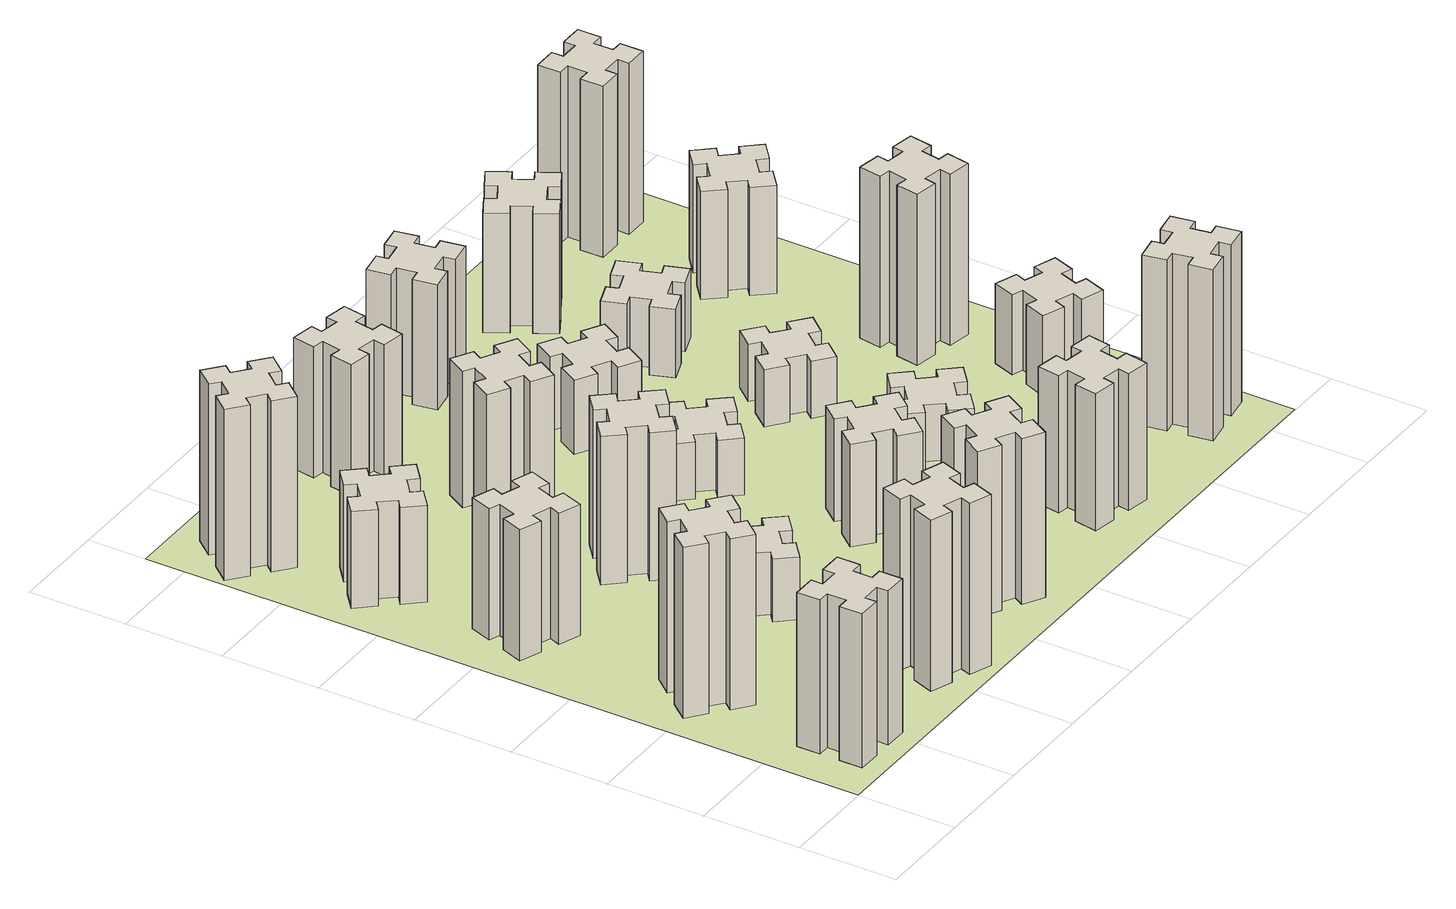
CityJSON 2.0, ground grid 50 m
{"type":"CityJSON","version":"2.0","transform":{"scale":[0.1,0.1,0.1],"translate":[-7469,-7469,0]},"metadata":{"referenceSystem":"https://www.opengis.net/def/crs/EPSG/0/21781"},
"CityObjects":{
"building1":{"type":"Building","attributes":{"class":"1000","function":"1000","usage":"1000","yearOfConstruction":2016,"roofType":"1000","measuredHeight":81,"storeysAboveGround":30,"storeysBelowGround":0},"geometry":[{"type":"Solid","lod":"1","boundaries":[[[[0,1,2,3,4,5,6,7,8,9,10,11,12,13,14,15,16,17,18,19]],[[17,16,20,21]],[[16,15,22,20]],[[15,14,23,22]],[[14,13,24,23]],[[13,12,25,24]],[[12,11,26,25]],[[11,10,27,26]],[[10,9,28,27]],[[9,8,29,28]],[[8,7,30,29]],[[7,6,31,30]],[[6,5,32,31]],[[5,4,33,32]],[[4,3,34,33]],[[3,2,35,34]],[[2,1,36,35]],[[1,0,37,36]],[[0,19,38,37]],[[19,18,39,38]],[[18,17,21,39]],[[24,25,26,27,28,29,30,31,32,33,34,35,36,37,38,39,21,20,22,23]]]]}]},
"building2":{"type":"Building","attributes":{"class":"1000","function":"1000","usage":"1000","yearOfConstruction":2016,"roofType":"1000","measuredHeight":90,"storeysAboveGround":30,"storeysBelowGround":0},"geometry":[{"type":"Solid","lod":"1","boundaries":[[[[40,41,42,43,44,45,46,47,48,49,50,51,52,53,54,55,56,57,58,59]],[[57,56,60,61]],[[56,55,62,60]],[[55,54,63,62]],[[54,53,64,63]],[[53,52,65,64]],[[52,51,66,65]],[[51,50,67,66]],[[50,49,68,67]],[[49,48,69,68]],[[48,47,70,69]],[[47,46,71,70]],[[46,45,72,71]],[[45,44,73,72]],[[44,43,74,73]],[[43,42,75,74]],[[42,41,76,75]],[[41,40,77,76]],[[40,59,78,77]],[[59,58,79,78]],[[58,57,61,79]],[[64,65,66,67,68,69,70,71,72,73,74,75,76,77,78,79,61,60,62,63]]]]}]},
"building3":{"type":"Building","attributes":{"class":"1000","function":"1000","usage":"1000","yearOfConstruction":2016,"roofType":"1000","measuredHeight":69,"storeysAboveGround":30,"storeysBelowGround":0},"geometry":[{"type":"Solid","lod":"1","boundaries":[[[[80,81,82,83,84,85,86,87,88,89,90,91,92,93,94,95,96,97,98,99]],[[97,96,100,101]],[[96,95,102,100]],[[95,94,103,102]],[[94,93,104,103]],[[93,92,105,104]],[[92,91,106,105]],[[91,90,107,106]],[[90,89,108,107]],[[89,88,109,108]],[[88,87,110,109]],[[87,86,111,110]],[[86,85,112,111]],[[85,84,113,112]],[[84,83,114,113]],[[83,82,115,114]],[[82,81,116,115]],[[81,80,117,116]],[[80,99,118,117]],[[99,98,119,118]],[[98,97,101,119]],[[104,105,106,107,108,109,110,111,112,113,114,115,116,117,118,119,101,100,102,103]]]]}]},
"building4":{"type":"Building","attributes":{"class":"1000","function":"1000","usage":"1000","yearOfConstruction":2016,"roofType":"1000","measuredHeight":51,"storeysAboveGround":30,"storeysBelowGround":0},"geometry":[{"type":"Solid","lod":"1","boundaries":[[[[120,121,122,123,124,125,126,127,128,129,130,131,132,133,134,135,136,137,138,139]],[[137,136,140,141]],[[136,135,142,140]],[[135,134,143,142]],[[134,133,144,143]],[[133,132,145,144]],[[132,131,146,145]],[[131,130,147,146]],[[130,129,148,147]],[[129,128,149,148]],[[128,127,150,149]],[[127,126,151,150]],[[126,125,152,151]],[[125,124,153,152]],[[124,123,154,153]],[[123,122,155,154]],[[122,121,156,155]],[[121,120,157,156]],[[120,139,158,157]],[[139,138,159,158]],[[138,137,141,159]],[[144,145,146,147,148,149,150,151,152,153,154,155,156,157,158,159,141,140,142,143]]]]}]},
"building5":{"type":"Building","attributes":{"class":"1000","function":"1000","usage":"1000","yearOfConstruction":2016,"roofType":"1000","measuredHeight":90,"storeysAboveGround":30,"storeysBelowGround":0},"geometry":[{"type":"Solid","lod":"1","boundaries":[[[[160,161,162,163,164,165,166,167,168,169,170,171,172,173,174,175,176,177,178,179]],[[177,176,180,181]],[[176,175,182,180]],[[175,174,183,182]],[[174,173,184,183]],[[173,172,185,184]],[[172,171,186,185]],[[171,170,187,186]],[[170,169,188,187]],[[169,168,189,188]],[[168,167,190,189]],[[167,166,191,190]],[[166,165,192,191]],[[165,164,193,192]],[[164,163,194,193]],[[163,162,195,194]],[[162,161,196,195]],[[161,160,197,196]],[[160,179,198,197]],[[179,178,199,198]],[[178,177,181,199]],[[184,185,186,187,188,189,190,191,192,193,194,195,196,197,198,199,181,180,182,183]]]]}]},
"building6":{"type":"Building","attributes":{"class":"1000","function":"1000","usage":"1000","yearOfConstruction":2016,"roofType":"1000","measuredHeight":90,"storeysAboveGround":30,"storeysBelowGround":0},"geometry":[{"type":"Solid","lod":"1","boundaries":[[[[200,201,202,203,204,205,206,207,208,209,210,211,212,213,214,215,216,217,218,219]],[[217,216,220,221]],[[216,215,222,220]],[[215,214,223,222]],[[214,213,224,223]],[[213,212,225,224]],[[212,211,226,225]],[[211,210,227,226]],[[210,209,228,227]],[[209,208,229,228]],[[208,207,230,229]],[[207,206,231,230]],[[206,205,232,231]],[[205,204,233,232]],[[204,203,234,233]],[[203,202,235,234]],[[202,201,236,235]],[[201,200,237,236]],[[200,219,238,237]],[[219,218,239,238]],[[218,217,221,239]],[[224,225,226,227,228,229,230,231,232,233,234,235,236,237,238,239,221,220,222,223]]]]}]},
"building7":{"type":"Building","attributes":{"class":"1000","function":"1000","usage":"1000","yearOfConstruction":2016,"roofType":"1000","measuredHeight":33,"storeysAboveGround":30,"storeysBelowGround":0},"geometry":[{"type":"Solid","lod":"1","boundaries":[[[[240,241,242,243,244,245,246,247,248,249,250,251,252,253,254,255,256,257,258,259]],[[257,256,260,261]],[[256,255,262,260]],[[255,254,263,262]],[[254,253,264,263]],[[253,252,265,264]],[[252,251,266,265]],[[251,250,267,266]],[[250,249,268,267]],[[249,248,269,268]],[[248,247,270,269]],[[247,246,271,270]],[[246,245,272,271]],[[245,244,273,272]],[[244,243,274,273]],[[243,242,275,274]],[[242,241,276,275]],[[241,240,277,276]],[[240,259,278,277]],[[259,258,279,278]],[[258,257,261,279]],[[264,265,266,267,268,269,270,271,272,273,274,275,276,277,278,279,261,260,262,263]]]]}]},
"building8":{"type":"Building","attributes":{"class":"1000","function":"1000","usage":"1000","yearOfConstruction":2016,"roofType":"1000","measuredHeight":78,"storeysAboveGround":30,"storeysBelowGround":0},"geometry":[{"type":"Solid","lod":"1","boundaries":[[[[280,281,282,283,284,285,286,287,288,289,290,291,292,293,294,295,296,297,298,299]],[[297,296,300,301]],[[296,295,302,300]],[[295,294,303,302]],[[294,293,304,303]],[[293,292,305,304]],[[292,291,306,305]],[[291,290,307,306]],[[290,289,308,307]],[[289,288,309,308]],[[288,287,310,309]],[[287,286,311,310]],[[286,285,312,311]],[[285,284,313,312]],[[284,283,314,313]],[[283,282,315,314]],[[282,281,316,315]],[[281,280,317,316]],[[280,299,318,317]],[[299,298,319,318]],[[298,297,301,319]],[[304,305,306,307,308,309,310,311,312,313,314,315,316,317,318,319,301,300,302,303]]]]}]},
"building9":{"type":"Building","attributes":{"class":"1000","function":"1000","usage":"1000","yearOfConstruction":2016,"roofType":"1000","measuredHeight":87,"storeysAboveGround":30,"storeysBelowGround":0},"geometry":[{"type":"Solid","lod":"1","boundaries":[[[[320,321,322,323,324,325,326,327,328,329,330,331,332,333,334,335,336,337,338,339]],[[337,336,340,341]],[[336,335,342,340]],[[335,334,343,342]],[[334,333,344,343]],[[333,332,345,344]],[[332,331,346,345]],[[331,330,347,346]],[[330,329,348,347]],[[329,328,349,348]],[[328,327,350,349]],[[327,326,351,350]],[[326,325,352,351]],[[325,324,353,352]],[[324,323,354,353]],[[323,322,355,354]],[[322,321,356,355]],[[321,320,357,356]],[[320,339,358,357]],[[339,338,359,358]],[[338,337,341,359]],[[344,345,346,347,348,349,350,351,352,353,354,355,356,357,358,359,341,340,342,343]]]]}]},
"building10":{"type":"Building","attributes":{"class":"1000","function":"1000","usage":"1000","yearOfConstruction":2016,"roofType":"1000","measuredHeight":72,"storeysAboveGround":30,"storeysBelowGround":0},"geometry":[{"type":"Solid","lod":"1","boundaries":[[[[360,361,362,363,364,365,366,367,368,369,370,371,372,373,374,375,376,377,378,379]],[[377,376,380,381]],[[376,375,382,380]],[[375,374,383,382]],[[374,373,384,383]],[[373,372,385,384]],[[372,371,386,385]],[[371,370,387,386]],[[370,369,388,387]],[[369,368,389,388]],[[368,367,390,389]],[[367,366,391,390]],[[366,365,392,391]],[[365,364,393,392]],[[364,363,394,393]],[[363,362,395,394]],[[362,361,396,395]],[[361,360,397,396]],[[360,379,398,397]],[[379,378,399,398]],[[378,377,381,399]],[[384,385,386,387,388,389,390,391,392,393,394,395,396,397,398,399,381,380,382,383]]]]}]},
"building11":{"type":"Building","attributes":{"class":"1000","function":"1000","usage":"1000","yearOfConstruction":2016,"roofType":"1000","measuredHeight":69,"storeysAboveGround":30,"storeysBelowGround":0},"geometry":[{"type":"Solid","lod":"1","boundaries":[[[[400,401,402,403,404,405,406,407,408,409,410,411,412,413,414,415,416,417,418,419]],[[417,416,420,421]],[[416,415,422,420]],[[415,414,423,422]],[[414,413,424,423]],[[413,412,425,424]],[[412,411,426,425]],[[411,410,427,426]],[[410,409,428,427]],[[409,408,429,428]],[[408,407,430,429]],[[407,406,431,430]],[[406,405,432,431]],[[405,404,433,432]],[[404,403,434,433]],[[403,402,435,434]],[[402,401,436,435]],[[401,400,437,436]],[[400,419,438,437]],[[419,418,439,438]],[[418,417,421,439]],[[424,425,426,427,428,429,430,431,432,433,434,435,436,437,438,439,421,420,422,423]]]]}]},
"building12":{"type":"Building","attributes":{"class":"1000","function":"1000","usage":"1000","yearOfConstruction":2016,"roofType":"1000","measuredHeight":54,"storeysAboveGround":30,"storeysBelowGround":0},"geometry":[{"type":"Solid","lod":"1","boundaries":[[[[440,441,442,443,444,445,446,447,448,449,450,451,452,453,454,455,456,457,458,459]],[[457,456,460,461]],[[456,455,462,460]],[[455,454,463,462]],[[454,453,464,463]],[[453,452,465,464]],[[452,451,466,465]],[[451,450,467,466]],[[450,449,468,467]],[[449,448,469,468]],[[448,447,470,469]],[[447,446,471,470]],[[446,445,472,471]],[[445,444,473,472]],[[444,443,474,473]],[[443,442,475,474]],[[442,441,476,475]],[[441,440,477,476]],[[440,459,478,477]],[[459,458,479,478]],[[458,457,461,479]],[[464,465,466,467,468,469,470,471,472,473,474,475,476,477,478,479,461,460,462,463]]]]}]},
"building13":{"type":"Building","attributes":{"class":"1000","function":"1000","usage":"1000","yearOfConstruction":2016,"roofType":"1000","measuredHeight":30,"storeysAboveGround":30,"storeysBelowGround":0},"geometry":[{"type":"Solid","lod":"1","boundaries":[[[[480,481,482,483,484,485,486,487,488,489,490,491,492,493,494,495,496,497,498,499]],[[497,496,500,501]],[[496,495,502,500]],[[495,494,503,502]],[[494,493,504,503]],[[493,492,505,504]],[[492,491,506,505]],[[491,490,507,506]],[[490,489,508,507]],[[489,488,509,508]],[[488,487,510,509]],[[487,486,511,510]],[[486,485,512,511]],[[485,484,513,512]],[[484,483,514,513]],[[483,482,515,514]],[[482,481,516,515]],[[481,480,517,516]],[[480,499,518,517]],[[499,498,519,518]],[[498,497,501,519]],[[504,505,506,507,508,509,510,511,512,513,514,515,516,517,518,519,501,500,502,503]]]]}]},
"building14":{"type":"Building","attributes":{"class":"1000","function":"1000","usage":"1000","yearOfConstruction":2016,"roofType":"1000","measuredHeight":72,"storeysAboveGround":30,"storeysBelowGround":0},"geometry":[{"type":"Solid","lod":"1","boundaries":[[[[520,521,522,523,524,525,526,527,528,529,530,531,532,533,534,535,536,537,538,539]],[[537,536,540,541]],[[536,535,542,540]],[[535,534,543,542]],[[534,533,544,543]],[[533,532,545,544]],[[532,531,546,545]],[[531,530,547,546]],[[530,529,548,547]],[[529,528,549,548]],[[528,527,550,549]],[[527,526,551,550]],[[526,525,552,551]],[[525,524,553,552]],[[524,523,554,553]],[[523,522,555,554]],[[522,521,556,555]],[[521,520,557,556]],[[520,539,558,557]],[[539,538,559,558]],[[538,537,541,559]],[[544,545,546,547,548,549,550,551,552,553,554,555,556,557,558,559,541,540,542,543]]]]}]},
"building15":{"type":"Building","attributes":{"class":"1000","function":"1000","usage":"1000","yearOfConstruction":2016,"roofType":"1000","measuredHeight":39,"storeysAboveGround":30,"storeysBelowGround":0},"geometry":[{"type":"Solid","lod":"1","boundaries":[[[[560,561,562,563,564,565,566,567,568,569,570,571,572,573,574,575,576,577,578,579]],[[577,576,580,581]],[[576,575,582,580]],[[575,574,583,582]],[[574,573,584,583]],[[573,572,585,584]],[[572,571,586,585]],[[571,570,587,586]],[[570,569,588,587]],[[569,568,589,588]],[[568,567,590,589]],[[567,566,591,590]],[[566,565,592,591]],[[565,564,593,592]],[[564,563,594,593]],[[563,562,595,594]],[[562,561,596,595]],[[561,560,597,596]],[[560,579,598,597]],[[579,578,599,598]],[[578,577,581,599]],[[584,585,586,587,588,589,590,591,592,593,594,595,596,597,598,599,581,580,582,583]]]]}]},
"building16":{"type":"Building","attributes":{"class":"1000","function":"1000","usage":"1000","yearOfConstruction":2016,"roofType":"1000","measuredHeight":66,"storeysAboveGround":30,"storeysBelowGround":0},"geometry":[{"type":"Solid","lod":"1","boundaries":[[[[600,601,602,603,604,605,606,607,608,609,610,611,612,613,614,615,616,617,618,619]],[[617,616,620,621]],[[616,615,622,620]],[[615,614,623,622]],[[614,613,624,623]],[[613,612,625,624]],[[612,611,626,625]],[[611,610,627,626]],[[610,609,628,627]],[[609,608,629,628]],[[608,607,630,629]],[[607,606,631,630]],[[606,605,632,631]],[[605,604,633,632]],[[604,603,634,633]],[[603,602,635,634]],[[602,601,636,635]],[[601,600,637,636]],[[600,619,638,637]],[[619,618,639,638]],[[618,617,621,639]],[[624,625,626,627,628,629,630,631,632,633,634,635,636,637,638,639,621,620,622,623]]]]}]},
"building17":{"type":"Building","attributes":{"class":"1000","function":"1000","usage":"1000","yearOfConstruction":2016,"roofType":"1000","measuredHeight":30,"storeysAboveGround":30,"storeysBelowGround":0},"geometry":[{"type":"Solid","lod":"1","boundaries":[[[[640,641,642,643,644,645,646,647,648,649,650,651,652,653,654,655,656,657,658,659]],[[657,656,660,661]],[[656,655,662,660]],[[655,654,663,662]],[[654,653,664,663]],[[653,652,665,664]],[[652,651,666,665]],[[651,650,667,666]],[[650,649,668,667]],[[649,648,669,668]],[[648,647,670,669]],[[647,646,671,670]],[[646,645,672,671]],[[645,644,673,672]],[[644,643,674,673]],[[643,642,675,674]],[[642,641,676,675]],[[641,640,677,676]],[[640,659,678,677]],[[659,658,679,678]],[[658,657,661,679]],[[664,665,666,667,668,669,670,671,672,673,674,675,676,677,678,679,661,660,662,663]]]]}]},
"building18":{"type":"Building","attributes":{"class":"1000","function":"1000","usage":"1000","yearOfConstruction":2016,"roofType":"1000","measuredHeight":30,"storeysAboveGround":30,"storeysBelowGround":0},"geometry":[{"type":"Solid","lod":"1","boundaries":[[[[680,681,682,683,684,685,686,687,688,689,690,691,692,693,694,695,696,697,698,699]],[[697,696,700,701]],[[696,695,702,700]],[[695,694,703,702]],[[694,693,704,703]],[[693,692,705,704]],[[692,691,706,705]],[[691,690,707,706]],[[690,689,708,707]],[[689,688,709,708]],[[688,687,710,709]],[[687,686,711,710]],[[686,685,712,711]],[[685,684,713,712]],[[684,683,714,713]],[[683,682,715,714]],[[682,681,716,715]],[[681,680,717,716]],[[680,699,718,717]],[[699,698,719,718]],[[698,697,701,719]],[[704,705,706,707,708,709,710,711,712,713,714,715,716,717,718,719,701,700,702,703]]]]}]},
"building19":{"type":"Building","attributes":{"class":"1000","function":"1000","usage":"1000","yearOfConstruction":2016,"roofType":"1000","measuredHeight":36,"storeysAboveGround":30,"storeysBelowGround":0},"geometry":[{"type":"Solid","lod":"1","boundaries":[[[[720,721,722,723,724,725,726,727,728,729,730,731,732,733,734,735,736,737,738,739]],[[737,736,740,741]],[[736,735,742,740]],[[735,734,743,742]],[[734,733,744,743]],[[733,732,745,744]],[[732,731,746,745]],[[731,730,747,746]],[[730,729,748,747]],[[729,728,749,748]],[[728,727,750,749]],[[727,726,751,750]],[[726,725,752,751]],[[725,724,753,752]],[[724,723,754,753]],[[723,722,755,754]],[[722,721,756,755]],[[721,720,757,756]],[[720,739,758,757]],[[739,738,759,758]],[[738,737,741,759]],[[744,745,746,747,748,749,750,751,752,753,754,755,756,757,758,759,741,740,742,743]]]]}]},
"building20":{"type":"Building","attributes":{"class":"1000","function":"1000","usage":"1000","yearOfConstruction":2016,"roofType":"1000","measuredHeight":90,"storeysAboveGround":30,"storeysBelowGround":0},"geometry":[{"type":"Solid","lod":"1","boundaries":[[[[760,761,762,763,764,765,766,767,768,769,770,771,772,773,774,775,776,777,778,779]],[[777,776,780,781]],[[776,775,782,780]],[[775,774,783,782]],[[774,773,784,783]],[[773,772,785,784]],[[772,771,786,785]],[[771,770,787,786]],[[770,769,788,787]],[[769,768,789,788]],[[768,767,790,789]],[[767,766,791,790]],[[766,765,792,791]],[[765,764,793,792]],[[764,763,794,793]],[[763,762,795,794]],[[762,761,796,795]],[[761,760,797,796]],[[760,779,798,797]],[[779,778,799,798]],[[778,777,781,799]],[[784,785,786,787,788,789,790,791,792,793,794,795,796,797,798,799,781,780,782,783]]]]}]},
"building21":{"type":"Building","attributes":{"class":"1000","function":"1000","usage":"1000","yearOfConstruction":2016,"roofType":"1000","measuredHeight":63,"storeysAboveGround":30,"storeysBelowGround":0},"geometry":[{"type":"Solid","lod":"1","boundaries":[[[[800,801,802,803,804,805,806,807,808,809,810,811,812,813,814,815,816,817,818,819]],[[817,816,820,821]],[[816,815,822,820]],[[815,814,823,822]],[[814,813,824,823]],[[813,812,825,824]],[[812,811,826,825]],[[811,810,827,826]],[[810,809,828,827]],[[809,808,829,828]],[[808,807,830,829]],[[807,806,831,830]],[[806,805,832,831]],[[805,804,833,832]],[[804,803,834,833]],[[803,802,835,834]],[[802,801,836,835]],[[801,800,837,836]],[[800,819,838,837]],[[819,818,839,838]],[[818,817,821,839]],[[824,825,826,827,828,829,830,831,832,833,834,835,836,837,838,839,821,820,822,823]]]]}]},
"building22":{"type":"Building","attributes":{"class":"1000","function":"1000","usage":"1000","yearOfConstruction":2016,"roofType":"1000","measuredHeight":42,"storeysAboveGround":30,"storeysBelowGround":0},"geometry":[{"type":"Solid","lod":"1","boundaries":[[[[840,841,842,843,844,845,846,847,848,849,850,851,852,853,854,855,856,857,858,859]],[[857,856,860,861]],[[856,855,862,860]],[[855,854,863,862]],[[854,853,864,863]],[[853,852,865,864]],[[852,851,866,865]],[[851,850,867,866]],[[850,849,868,867]],[[849,848,869,868]],[[848,847,870,869]],[[847,846,871,870]],[[846,845,872,871]],[[845,844,873,872]],[[844,843,874,873]],[[843,842,875,874]],[[842,841,876,875]],[[841,840,877,876]],[[840,859,878,877]],[[859,858,879,878]],[[858,857,861,879]],[[864,865,866,867,868,869,870,871,872,873,874,875,876,877,878,879,861,860,862,863]]]]}]},
"building23":{"type":"Building","attributes":{"class":"1000","function":"1000","usage":"1000","yearOfConstruction":2016,"roofType":"1000","measuredHeight":90,"storeysAboveGround":30,"storeysBelowGround":0},"geometry":[{"type":"Solid","lod":"1","boundaries":[[[[880,881,882,883,884,885,886,887,888,889,890,891,892,893,894,895,896,897,898,899]],[[897,896,900,901]],[[896,895,902,900]],[[895,894,903,902]],[[894,893,904,903]],[[893,892,905,904]],[[892,891,906,905]],[[891,890,907,906]],[[890,889,908,907]],[[889,888,909,908]],[[888,887,910,909]],[[887,886,911,910]],[[886,885,912,911]],[[885,884,913,912]],[[884,883,914,913]],[[883,882,915,914]],[[882,881,916,915]],[[881,880,917,916]],[[880,899,918,917]],[[899,898,919,918]],[[898,897,901,919]],[[904,905,906,907,908,909,910,911,912,913,914,915,916,917,918,919,901,900,902,903]]]]}]},
"building24":{"type":"Building","attributes":{"class":"1000","function":"1000","usage":"1000","yearOfConstruction":2016,"roofType":"1000","measuredHeight":57,"storeysAboveGround":30,"storeysBelowGround":0},"geometry":[{"type":"Solid","lod":"1","boundaries":[[[[920,921,922,923,924,925,926,927,928,929,930,931,932,933,934,935,936,937,938,939]],[[937,936,940,941]],[[936,935,942,940]],[[935,934,943,942]],[[934,933,944,943]],[[933,932,945,944]],[[932,931,946,945]],[[931,930,947,946]],[[930,929,948,947]],[[929,928,949,948]],[[928,927,950,949]],[[927,926,951,950]],[[926,925,952,951]],[[925,924,953,952]],[[924,923,954,953]],[[923,922,955,954]],[[922,921,956,955]],[[921,920,957,956]],[[920,939,958,957]],[[939,938,959,958]],[[938,937,941,959]],[[944,945,946,947,948,949,950,951,952,953,954,955,956,957,958,959,941,940,942,943]]]]}]},
"building25":{"type":"Building","attributes":{"class":"1000","function":"1000","usage":"1000","yearOfConstruction":2016,"roofType":"1000","measuredHeight":90,"storeysAboveGround":30,"storeysBelowGround":0},"geometry":[{"type":"Solid","lod":"1","boundaries":[[[[960,961,962,963,964,965,966,967,968,969,970,971,972,973,974,975,976,977,978,979]],[[977,976,980,981]],[[976,975,982,980]],[[975,974,983,982]],[[974,973,984,983]],[[973,972,985,984]],[[972,971,986,985]],[[971,970,987,986]],[[970,969,988,987]],[[969,968,989,988]],[[968,967,990,989]],[[967,966,991,990]],[[966,965,992,991]],[[965,964,993,992]],[[964,963,994,993]],[[963,962,995,994]],[[962,961,996,995]],[[961,960,997,996]],[[960,979,998,997]],[[979,978,999,998]],[[978,977,981,999]],[[984,985,986,987,988,989,990,991,992,993,994,995,996,997,998,999,981,980,982,983]]]]}]},
"landuse1":{"type":"LandUse","attributes":{"name":"plot1","function":"1010"},"geometry":[{"type":"MultiSurface","lod":"1","boundaries":[[[1000,1001,1002,1003]]]}]}
},
"vertices":[
[265,325,0],[265,225,0],[205,225,0],[205,105,0],[325,105,0],[325,165,0],[425,165,0],[425,105,0],[545,105,0],[545,225,0],[485,225,0],[485,325,0],[545,325,0],[545,445,0],[425,445,0],[425,385,0],[325,385,0],[325,445,0],[205,445,0],[205,325,0],[325,385,810],[325,445,810],[425,385,810],[425,445,810],[545,445,810],[545,325,810],[485,325,810],[485,225,810],[545,225,810],[545,105,810],[425,105,810],[425,165,810],[325,165,810],[325,105,810],[205,105,810],[205,225,810],[265,225,810],[265,325,810],[205,325,810],[205,445,810],
[484,1067,0],[408,1132,0],[446,1178,0],[354,1255,0],[277,1163,0],[323,1124,0],[259,1048,0],[213,1086,0],[136,994,0],[228,917,0],[266,963,0],[343,899,0],[304,853,0],[396,776,0],[473,868,0],[427,906,0],[492,983,0],[538,944,0],[615,1036,0],[523,1113,0],[492,983,900],[538,944,900],[427,906,900],[473,868,900],[396,776,900],[304,853,900],[343,899,900],[266,963,900],[228,917,900],[136,994,900],[213,1086,900],[259,1048,900],[323,1124,900],[277,1163,900],[354,1255,900],[446,1178,900],[408,1132,900],[484,1067,900],[523,1113,900],[615,1036,900],
[291,1869,0],[385,1835,0],[364,1779,0],[477,1737,0],[518,1850,0],[462,1871,0],[496,1965,0],[552,1944,0],[593,2057,0],[480,2098,0],[460,2042,0],[366,2076,0],[387,2132,0],[274,2173,0],[233,2060,0],[289,2040,0],[255,1946,0],[199,1967,0],[157,1854,0],[270,1813,0],[255,1946,690],[199,1967,690],[289,2040,690],[233,2060,690],[274,2173,690],[387,2132,690],[366,2076,690],[460,2042,690],[480,2098,690],[593,2057,690],[552,1944,690],[496,1965,690],[462,1871,690],[518,1850,690],[477,1737,690],[364,1779,690],[385,1835,690],[291,1869,690],[270,1813,690],[157,1854,690],
[492,2728,0],[427,2804,0],[473,2843,0],[396,2935,0],[304,2858,0],[343,2812,0],[266,2747,0],[228,2793,0],[136,2716,0],[213,2624,0],[259,2663,0],[323,2586,0],[277,2548,0],[354,2456,0],[446,2533,0],[408,2579,0],[484,2643,0],[523,2597,0],[615,2674,0],[538,2766,0],[484,2643,510],[523,2597,510],[408,2579,510],[446,2533,510],[354,2456,510],[277,2548,510],[323,2586,510],[259,2663,510],[213,2624,510],[136,2716,510],[228,2793,510],[266,2747,510],[343,2812,510],[304,2858,510],[396,2935,510],[473,2843,510],[427,2804,510],[492,2728,510],[538,2766,510],[615,2674,510],
[1029,360,0],[995,266,0],[939,287,0],[897,174,0],[1010,133,0],[1031,189,0],[1125,155,0],[1104,99,0],[1217,57,0],[1258,170,0],[1202,191,0],[1236,285,0],[1292,264,0],[1333,377,0],[1220,418,0],[1200,362,0],[1106,396,0],[1127,452,0],[1014,493,0],[973,380,0],[1106,396,900],[1127,452,900],[1200,362,900],[1220,418,900],[1333,377,900],[1292,264,900],[1236,285,900],[1202,191,900],[1258,170,900],[1217,57,900],[1104,99,900],[1125,155,900],[1031,189,900],[1010,133,900],[897,174,900],[939,287,900],[995,266,900],[1029,360,900],[973,380,900],[1014,493,900],
[384,3387,0],[308,3452,0],[346,3498,0],[254,3575,0],[177,3483,0],[223,3444,0],[159,3368,0],[113,3406,0],[36,3314,0],[128,3237,0],[166,3283,0],[243,3219,0],[204,3173,0],[296,3096,0],[373,3188,0],[327,3226,0],[392,3303,0],[438,3264,0],[515,3356,0],[423,3433,0],[392,3303,900],[438,3264,900],[327,3226,900],[373,3188,900],[296,3096,900],[204,3173,900],[243,3219,900],[166,3283,900],[128,3237,900],[36,3314,900],[113,3406,900],[159,3368,900],[223,3444,900],[177,3483,900],[254,3575,900],[346,3498,900],[308,3452,900],[384,3387,900],[423,3433,900],[515,3356,900],
[1083,1332,0],[1006,1267,0],[968,1313,0],[876,1236,0],[953,1144,0],[999,1183,0],[1063,1106,0],[1017,1068,0],[1094,976,0],[1186,1053,0],[1148,1099,0],[1224,1163,0],[1263,1117,0],[1355,1194,0],[1278,1286,0],[1232,1248,0],[1167,1324,0],[1213,1363,0],[1136,1455,0],[1044,1378,0],[1167,1324,330],[1213,1363,330],[1232,1248,330],[1278,1286,330],[1355,1194,330],[1263,1117,330],[1224,1163,330],[1148,1099,330],[1186,1053,330],[1094,976,330],[1017,1068,330],[1063,1106,330],[999,1183,330],[953,1144,330],[876,1236,330],[968,1313,330],[1006,1267,330],[1083,1332,330],[1044,1378,330],[1136,1455,330],
[1083,1972,0],[1006,1907,0],[968,1953,0],[876,1876,0],[953,1784,0],[999,1823,0],[1063,1746,0],[1017,1708,0],[1094,1616,0],[1186,1693,0],[1148,1739,0],[1224,1803,0],[1263,1757,0],[1355,1834,0],[1278,1926,0],[1232,1888,0],[1167,1964,0],[1213,2003,0],[1136,2095,0],[1044,2018,0],[1167,1964,780],[1213,2003,780],[1232,1888,780],[1278,1926,780],[1355,1834,780],[1263,1757,780],[1224,1803,780],[1148,1739,780],[1186,1693,780],[1094,1616,780],[1017,1708,780],[1063,1746,780],[999,1823,780],[953,1784,780],[876,1876,780],[968,1953,780],[1006,1907,780],[1083,1972,780],[1044,2018,780],[1136,2095,780],
[1657,305,0],[1744,255,0],[1714,203,0],[1818,143,0],[1878,247,0],[1826,277,0],[1876,364,0],[1928,334,0],[1988,438,0],[1884,498,0],[1854,446,0],[1767,496,0],[1797,548,0],[1693,608,0],[1633,504,0],[1685,474,0],[1635,387,0],[1583,417,0],[1523,313,0],[1627,253,0],[1635,387,870],[1583,417,870],[1685,474,870],[1633,504,870],[1693,608,870],[1797,548,870],[1767,496,870],[1854,446,870],[1884,498,870],[1988,438,870],[1928,334,870],[1876,364,870],[1826,277,870],[1878,247,870],[1818,143,870],[1714,203,870],[1744,255,870],[1657,305,870],[1627,253,870],[1523,313,870],
[1314,2666,0],[1227,2716,0],[1257,2768,0],[1153,2828,0],[1093,2724,0],[1145,2694,0],[1095,2607,0],[1043,2637,0],[983,2533,0],[1087,2473,0],[1117,2525,0],[1204,2475,0],[1174,2423,0],[1278,2363,0],[1338,2467,0],[1286,2497,0],[1336,2584,0],[1388,2554,0],[1448,2658,0],[1344,2718,0],[1336,2584,720],[1388,2554,720],[1286,2497,720],[1338,2467,720],[1278,2363,720],[1174,2423,720],[1204,2475,720],[1117,2525,720],[1087,2473,720],[983,2533,720],[1043,2637,720],[1095,2607,720],[1145,2694,720],[1093,2724,720],[1153,2828,720],[1257,2768,720],[1227,2716,720],[1314,2666,720],[1344,2718,720],[1448,2658,720],
[1016,3404,0],[998,3305,0],[939,3316,0],[918,3197,0],[1037,3177,0],[1047,3236,0],[1145,3218,0],[1135,3159,0],[1253,3138,0],[1274,3257,0],[1215,3267,0],[1232,3365,0],[1291,3355,0],[1312,3473,0],[1194,3494,0],[1184,3435,0],[1085,3452,0],[1096,3511,0],[977,3532,0],[957,3414,0],[1085,3452,690],[1096,3511,690],[1184,3435,690],[1194,3494,690],[1312,3473,690],[1291,3355,690],[1232,3365,690],[1215,3267,690],[1274,3257,690],[1253,3138,690],[1135,3159,690],[1145,3218,690],[1047,3236,690],[1037,3177,690],[918,3197,690],[939,3316,690],[998,3305,690],[1016,3404,690],[957,3414,690],[977,3532,690],
[1846,1063,0],[1923,999,0],[1884,953,0],[1976,876,0],[2053,968,0],[2007,1006,0],[2072,1083,0],[2118,1044,0],[2195,1136,0],[2103,1213,0],[2064,1167,0],[1988,1232,0],[2026,1278,0],[1934,1355,0],[1857,1263,0],[1903,1224,0],[1839,1148,0],[1793,1186,0],[1716,1094,0],[1808,1017,0],[1839,1148,540],[1793,1186,540],[1903,1224,540],[1857,1263,540],[1934,1355,540],[2026,1278,540],[1988,1232,540],[2064,1167,540],[2103,1213,540],[2195,1136,540],[2118,1044,540],[2072,1083,540],[2007,1006,540],[2053,968,540],[1976,876,540],[1884,953,540],[1923,999,540],[1846,1063,540],[1808,1017,540],[1716,1094,540],
[1972,1988,0],[1907,2064,0],[1953,2103,0],[1876,2195,0],[1784,2118,0],[1823,2072,0],[1746,2007,0],[1708,2053,0],[1616,1976,0],[1693,1884,0],[1739,1923,0],[1803,1846,0],[1757,1808,0],[1834,1716,0],[1926,1793,0],[1888,1839,0],[1964,1903,0],[2003,1857,0],[2095,1934,0],[2018,2026,0],[1964,1903,300],[2003,1857,300],[1888,1839,300],[1926,1793,300],[1834,1716,300],[1757,1808,300],[1803,1846,300],[1739,1923,300],[1693,1884,300],[1616,1976,300],[1708,2053,300],[1746,2007,300],[1823,2072,300],[1784,2118,300],[1876,2195,300],[1953,2103,300],[1907,2064,300],[1972,1988,300],[2018,2026,300],[2095,1934,300],
[2496,444,0],[2478,345,0],[2419,356,0],[2398,237,0],[2517,217,0],[2527,276,0],[2625,258,0],[2615,199,0],[2733,178,0],[2754,297,0],[2695,307,0],[2712,405,0],[2771,395,0],[2792,513,0],[2674,534,0],[2664,475,0],[2565,492,0],[2576,551,0],[2457,572,0],[2437,454,0],[2565,492,720],[2576,551,720],[2664,475,720],[2674,534,720],[2792,513,720],[2771,395,720],[2712,405,720],[2695,307,720],[2754,297,720],[2733,178,720],[2615,199,720],[2625,258,720],[2527,276,720],[2517,217,720],[2398,237,720],[2419,356,720],[2478,345,720],[2496,444,720],[2437,454,720],[2457,572,720],
[2026,2497,0],[2076,2584,0],[2128,2554,0],[2188,2658,0],[2084,2718,0],[2054,2666,0],[1967,2716,0],[1997,2768,0],[1893,2828,0],[1833,2724,0],[1885,2694,0],[1835,2607,0],[1783,2637,0],[1723,2533,0],[1827,2473,0],[1857,2525,0],[1944,2475,0],[1914,2423,0],[2018,2363,0],[2078,2467,0],[1944,2475,390],[1914,2423,390],[1857,2525,390],[1827,2473,390],[1723,2533,390],[1783,2637,390],[1835,2607,390],[1885,2694,390],[1833,2724,390],[1893,2828,390],[1997,2768,390],[1967,2716,390],[2054,2666,390],[2084,2718,390],[2188,2658,390],[2128,2554,390],[2076,2584,390],[2026,2497,390],[2078,2467,390],[2018,2363,390],
[1738,3465,0],[1756,3367,0],[1697,3357,0],[1717,3238,0],[1836,3259,0],[1825,3318,0],[1924,3336,0],[1934,3277,0],[2052,3297,0],[2031,3416,0],[1972,3405,0],[1955,3504,0],[2014,3514,0],[1993,3632,0],[1875,3611,0],[1885,3552,0],[1787,3535,0],[1777,3594,0],[1658,3573,0],[1679,3455,0],[1787,3535,660],[1777,3594,660],[1885,3552,660],[1875,3611,660],[1993,3632,660],[2014,3514,660],[1955,3504,660],[1972,3405,660],[2031,3416,660],[2052,3297,660],[1934,3277,660],[1924,3336,660],[1825,3318,660],[1836,3259,660],[1717,3238,660],[1697,3357,660],[1756,3367,660],[1738,3465,660],[1679,3455,660],[1658,3573,660],
[2628,1099,0],[2704,1163,0],[2743,1117,0],[2835,1194,0],[2758,1286,0],[2712,1248,0],[2647,1324,0],[2693,1363,0],[2616,1455,0],[2524,1378,0],[2563,1332,0],[2486,1267,0],[2448,1313,0],[2356,1236,0],[2433,1144,0],[2479,1183,0],[2543,1106,0],[2497,1068,0],[2574,976,0],[2666,1053,0],[2543,1106,300],[2497,1068,300],[2479,1183,300],[2433,1144,300],[2356,1236,300],[2448,1313,300],[2486,1267,300],[2563,1332,300],[2524,1378,300],[2616,1455,300],[2693,1363,300],[2647,1324,300],[2712,1248,300],[2758,1286,300],[2835,1194,300],[2743,1117,300],[2704,1163,300],[2628,1099,300],[2666,1053,300],[2574,976,300],
[2704,2007,0],[2628,2072,0],[2666,2118,0],[2574,2195,0],[2497,2103,0],[2543,2064,0],[2479,1988,0],[2433,2026,0],[2356,1934,0],[2448,1857,0],[2486,1903,0],[2563,1839,0],[2524,1793,0],[2616,1716,0],[2693,1808,0],[2647,1846,0],[2712,1923,0],[2758,1884,0],[2835,1976,0],[2743,2053,0],[2712,1923,300],[2758,1884,300],[2647,1846,300],[2693,1808,300],[2616,1716,300],[2524,1793,300],[2563,1839,300],[2486,1903,300],[2448,1857,300],[2356,1934,300],[2433,2026,300],[2479,1988,300],[2543,2064,300],[2497,2103,300],[2574,2195,300],[2666,2118,300],[2628,2072,300],[2704,2007,300],[2743,2053,300],[2835,1976,300],
[2586,2575,0],[2680,2609,0],[2700,2553,0],[2813,2594,0],[2772,2707,0],[2716,2686,0],[2682,2780,0],[2738,2800,0],[2697,2913,0],[2584,2872,0],[2605,2816,0],[2511,2782,0],[2490,2838,0],[2377,2797,0],[2419,2684,0],[2475,2705,0],[2509,2611,0],[2453,2590,0],[2494,2477,0],[2607,2519,0],[2509,2611,360],[2453,2590,360],[2475,2705,360],[2419,2684,360],[2377,2797,360],[2490,2838,360],[2511,2782,360],[2605,2816,360],[2584,2872,360],[2697,2913,360],[2738,2800,360],[2682,2780,360],[2716,2686,360],[2772,2707,360],[2813,2594,360],[2700,2553,360],[2680,2609,360],[2586,2575,360],[2607,2519,360],[2494,2477,360],
[3465,492,0],[3367,475,0],[3357,534,0],[3238,513,0],[3259,395,0],[3318,405,0],[3336,307,0],[3277,297,0],[3297,178,0],[3416,199,0],[3405,258,0],[3504,276,0],[3514,217,0],[3632,237,0],[3611,356,0],[3552,345,0],[3535,444,0],[3594,454,0],[3573,572,0],[3455,551,0],[3535,444,900],[3594,454,900],[3552,345,900],[3611,356,900],[3632,237,900],[3514,217,900],[3504,276,900],[3405,258,900],[3416,199,900],[3297,178,900],[3277,297,900],[3336,307,900],[3318,405,900],[3259,395,900],[3238,513,900],[3357,534,900],[3367,475,900],[3465,492,900],[3455,551,900],[3573,572,900],
[2716,3347,0],[2666,3434,0],[2718,3464,0],[2658,3568,0],[2554,3508,0],[2584,3456,0],[2497,3406,0],[2467,3458,0],[2363,3398,0],[2423,3294,0],[2475,3324,0],[2525,3237,0],[2473,3207,0],[2533,3103,0],[2637,3163,0],[2607,3215,0],[2694,3265,0],[2724,3213,0],[2828,3273,0],[2768,3377,0],[2694,3265,630],[2724,3213,630],[2607,3215,630],[2637,3163,630],[2533,3103,630],[2473,3207,630],[2525,3237,630],[2475,3324,630],[2423,3294,630],[2363,3398,630],[2467,3458,630],[2497,3406,630],[2584,3456,630],[2554,3508,630],[2658,3568,630],[2718,3464,630],[2666,3434,630],[2716,3347,630],[2768,3377,630],[2828,3273,630],
[3351,1029,0],[3445,995,0],[3424,939,0],[3537,897,0],[3578,1010,0],[3522,1031,0],[3556,1125,0],[3612,1104,0],[3653,1217,0],[3540,1258,0],[3520,1202,0],[3426,1236,0],[3447,1292,0],[3334,1333,0],[3293,1220,0],[3349,1200,0],[3315,1106,0],[3259,1127,0],[3217,1014,0],[3330,973,0],[3315,1106,420],[3259,1127,420],[3349,1200,420],[3293,1220,420],[3334,1333,420],[3447,1292,420],[3426,1236,420],[3520,1202,420],[3540,1258,420],[3653,1217,420],[3612,1104,420],[3556,1125,420],[3522,1031,420],[3578,1010,420],[3537,897,420],[3424,939,420],[3445,995,420],[3351,1029,420],[3330,973,420],[3217,1014,420],
[3267,1656,0],[3365,1638,0],[3355,1579,0],[3473,1558,0],[3494,1677,0],[3435,1687,0],[3452,1785,0],[3511,1775,0],[3532,1893,0],[3414,1914,0],[3404,1855,0],[3305,1872,0],[3316,1931,0],[3197,1952,0],[3177,1834,0],[3236,1824,0],[3218,1725,0],[3159,1736,0],[3138,1617,0],[3257,1597,0],[3218,1725,900],[3159,1736,900],[3236,1824,900],[3177,1834,900],[3197,1952,900],[3316,1931,900],[3305,1872,900],[3404,1855,900],[3414,1914,900],[3532,1893,900],[3511,1775,900],[3452,1785,900],[3435,1687,900],[3494,1677,900],[3473,1558,900],[3355,1579,900],[3365,1638,900],[3267,1656,900],[3257,1597,900],[3138,1617,900],
[3219,2663,0],[3283,2586,0],[3237,2548,0],[3314,2456,0],[3406,2533,0],[3368,2579,0],[3444,2643,0],[3483,2597,0],[3575,2674,0],[3498,2766,0],[3452,2728,0],[3387,2804,0],[3433,2843,0],[3356,2935,0],[3264,2858,0],[3303,2812,0],[3226,2747,0],[3188,2793,0],[3096,2716,0],[3173,2624,0],[3226,2747,570],[3188,2793,570],[3303,2812,570],[3264,2858,570],[3356,2935,570],[3433,2843,570],[3387,2804,570],[3452,2728,570],[3498,2766,570],[3575,2674,570],[3483,2597,570],[3444,2643,570],[3368,2579,570],[3406,2533,570],[3314,2456,570],[3237,2548,570],[3283,2586,570],[3219,2663,570],[3173,2624,570],[3096,2716,570],
[3285,3325,0],[3385,3325,0],[3385,3265,0],[3505,3265,0],[3505,3385,0],[3445,3385,0],[3445,3485,0],[3505,3485,0],[3505,3605,0],[3385,3605,0],[3385,3545,0],[3285,3545,0],[3285,3605,0],[3165,3605,0],[3165,3485,0],[3225,3485,0],[3225,3385,0],[3165,3385,0],[3165,3265,0],[3285,3265,0],[3225,3385,900],[3165,3385,900],[3225,3485,900],[3165,3485,900],[3165,3605,900],[3285,3605,900],[3285,3545,900],[3385,3545,900],[3385,3605,900],[3505,3605,900],[3505,3485,900],[3445,3485,900],[3445,3385,900],[3505,3385,900],[3505,3265,900],[3385,3265,900],[3385,3325,900],[3285,3325,900],[3285,3265,900],[3165,3265,900],
[5,3705,0],[3705,3705,0],[3705,5,0],[5,5,0]
]}
